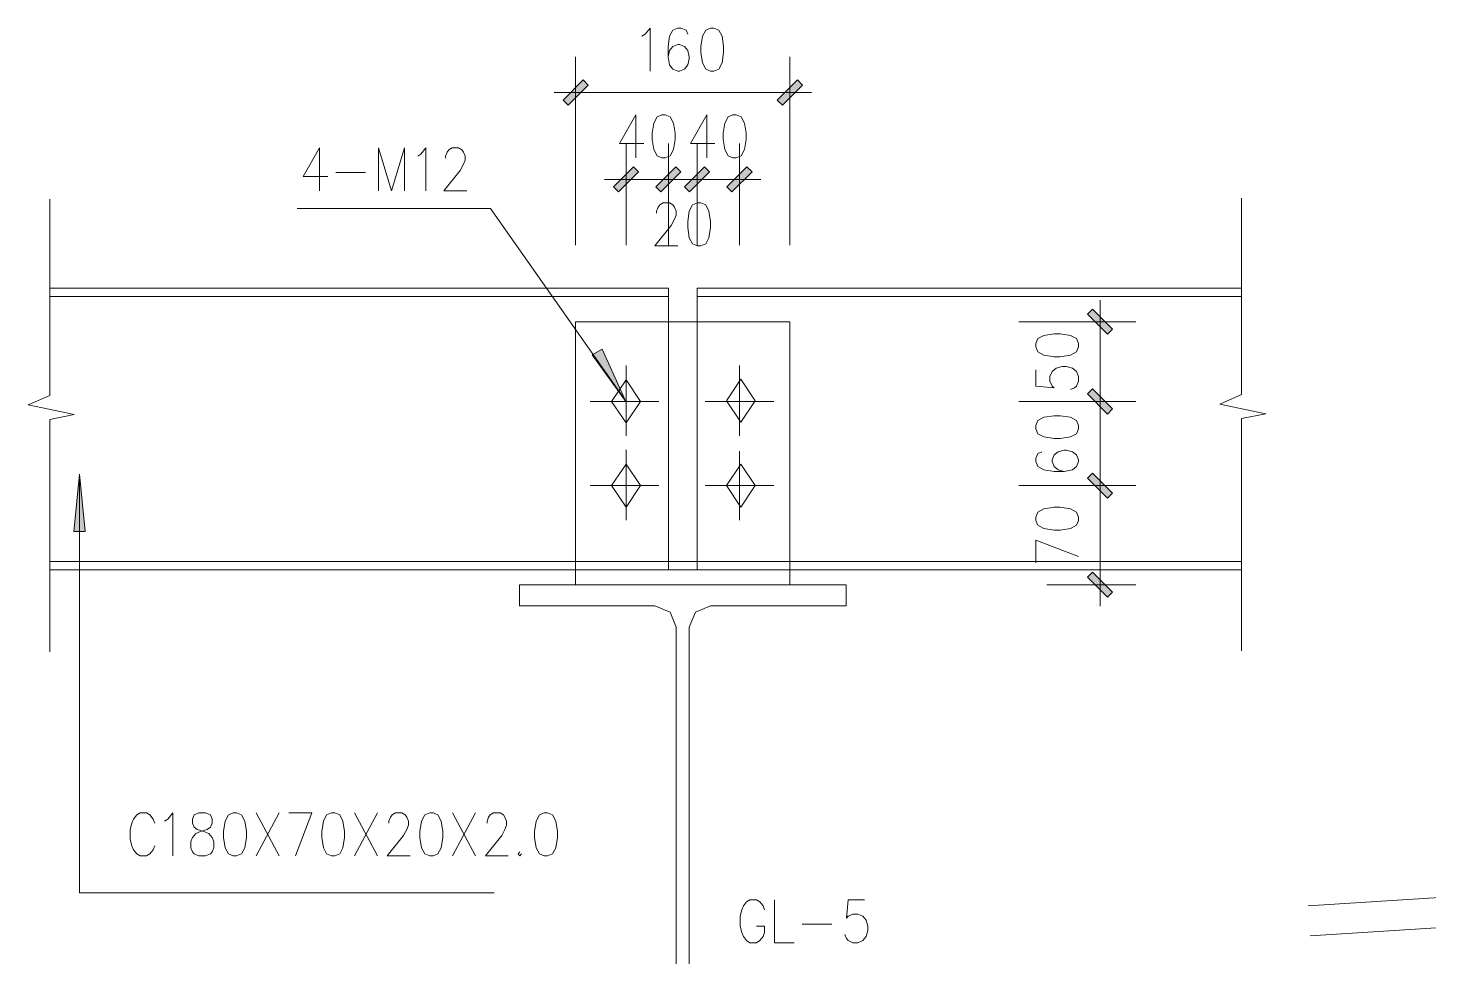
# Model space of a CAD drawing. Header units: millimetres. Extents: x 0 to 586, y 0 to 414.
# Drawn here: x 377.2 to 473.7, y 156.7 to 220.6 of the extents above; entities that cross this region are included whole.
import ezdxf

# ---------------------------------------------------------------- set-up
doc = ezdxf.new("R2010")
doc.units = ezdxf.units.MM

msp = doc.modelspace()

# ---------------------------------------------------------------- hatches: boundary and pattern name
h = msp.add_hatch(color=0)
h.dxf.hatch_style = 2
h.paths.add_polyline_path([(415.459333, 217.057111), (415.805056, 216.707861), (414.425694, 215.3285), (414.076444, 215.67775)])
h = msp.add_hatch(color=0)
h.dxf.hatch_style = 2
h.paths.add_polyline_path([(429.175333, 215.3285), (428.826083, 215.67775), (430.205444, 217.057111), (430.554694, 216.707861)])
h = msp.add_hatch(color=0)
h.dxf.hatch_style = 2
h.paths.add_polyline_path([(417.897028, 209.355972), (417.547778, 209.705222), (418.927139, 211.084583), (419.276389, 210.735333)])
h = msp.add_hatch(color=0)
h.dxf.hatch_style = 2
h.paths.add_polyline_path([(421.848139, 211.084583), (422.193861, 210.735333), (420.8145, 209.355972), (420.46525, 209.705222)])
h = msp.add_hatch(color=0)
h.dxf.hatch_style = 2
h.paths.add_polyline_path([(420.8145, 209.355972), (420.46525, 209.705222), (421.848139, 211.084583), (422.193861, 210.735333)])
h = msp.add_hatch(color=0)
h.dxf.hatch_style = 2
h.paths.add_polyline_path([(422.786528, 209.355972), (422.437278, 209.705222), (423.816639, 211.084583), (424.165889, 210.735333)])
h = msp.add_hatch(color=0)
h.dxf.hatch_style = 2
h.paths.add_polyline_path([(423.816639, 211.084583), (424.165889, 210.735333), (422.786528, 209.355972), (422.437278, 209.705222)])
h = msp.add_hatch(color=0)
h.dxf.hatch_style = 2
h.paths.add_polyline_path([(426.737639, 211.084583), (427.086889, 210.735333), (425.704, 209.355972), (425.35475, 209.705222)])
h = msp.add_hatch(color=0)
h.dxf.hatch_style = 2
h.paths.add_polyline_path([(450.18325, 200.938694), (450.5325, 201.287944), (451.911861, 199.905056), (451.562611, 199.559333)])
h = msp.add_hatch(color=0)
h.dxf.hatch_style = 2
h.paths.add_polyline_path([(418.4015, 194.937944), (416.076694, 198.148222), (416.757556, 198.546861)])
h = msp.add_hatch(color=0)
h.dxf.hatch_style = 2
h.paths.add_polyline_path([(451.911861, 194.422889), (451.562611, 194.073639), (450.18325, 195.453), (450.5325, 195.80225)])
h = msp.add_hatch(color=0)
h.dxf.hatch_style = 2
h.paths.add_polyline_path([(450.18325, 195.453), (450.5325, 195.80225), (451.911861, 194.422889), (451.562611, 194.073639)])
h = msp.add_hatch(color=0)
h.dxf.hatch_style = 2
h.paths.add_polyline_path([(451.911861, 188.633806), (451.562611, 188.284556), (450.18325, 189.663917), (450.5325, 190.013167)])
h = msp.add_hatch(color=0)
h.dxf.hatch_style = 2
h.paths.add_polyline_path([(451.911861, 188.633806), (451.562611, 188.284556), (450.18325, 189.663917), (450.5325, 190.013167)])
h = msp.add_hatch(color=0)
h.dxf.hatch_style = 2
h.paths.add_polyline_path([(380.791861, 189.935556), (381.186972, 185.9915), (380.39675, 185.9915)])
h = msp.add_hatch(color=0)
h.dxf.hatch_style = 2
h.paths.add_polyline_path([(450.18325, 182.84825), (450.5325, 183.1975), (451.911861, 181.814611), (451.562611, 181.465361)])

# ---------------------------------------------------------------- linework, layer by layer
at = {"color": 0, "lineweight": 0}
for points in [[(419.498639, 220.066306), (419.724417, 220.207417), (420.063083, 220.63075), (420.063083, 217.670944)], [(422.656, 220.207417), (422.543111, 220.489639), (422.204444, 220.63075), (421.978667, 220.63075), (421.64, 220.489639), (421.414222, 220.066306), (421.301333, 219.36075), (421.301333, 218.658722), (421.414222, 218.094278), (421.64, 217.812056), (421.978667, 217.670944), (422.091556, 217.670944), (422.430222, 217.812056), (422.656, 218.094278), (422.768889, 218.517611), (422.768889, 218.658722), (422.656, 219.082056), (422.430222, 219.36075), (422.091556, 219.501861), (421.978667, 219.501861), (421.64, 219.36075), (421.414222, 219.082056), (421.301333, 218.658722)], [(414.94075, 205.687083), (414.94075, 218.658722)], [(429.690389, 205.687083), (429.690389, 218.658722)], [(416.422417, 216.192806), (413.462611, 216.192806)], [(414.951333, 216.192806), (429.679806, 216.192806)], [(428.21225, 216.192806), (431.168528, 216.192806)], [(419.082361, 214.658222), (417.957, 212.686194), (419.646806, 212.686194)], [(419.082361, 214.658222), (419.082361, 211.698417)], [(423.971861, 214.658222), (422.8465, 212.686194), (424.536306, 212.686194)], [(423.971861, 214.658222), (423.971861, 211.698417)], [(397.308917, 212.382806), (396.183556, 210.410778), (397.873361, 210.410778)], [(397.308917, 212.382806), (397.308917, 209.423)], [(401.365861, 209.423), (401.365861, 212.382806), (402.268972, 209.423), (403.168556, 212.382806), (403.168556, 209.423)], [(404.071667, 211.818361), (404.293917, 211.959472), (404.632583, 212.382806), (404.632583, 209.423)], [(405.98725, 211.67725), (405.98725, 211.818361), (406.100139, 212.100583), (406.2095, 212.241694), (406.435278, 212.382806), (406.886833, 212.382806), (407.112611, 212.241694), (407.2255, 212.100583), (407.338389, 211.818361), (407.338389, 211.536139), (407.2255, 211.253917), (406.999722, 210.830583), (405.874361, 209.423), (407.451278, 209.423)], [(418.412083, 205.687083), (418.412083, 212.686194)], [(421.329556, 205.687083), (421.329556, 212.686194)], [(421.329556, 205.687083), (421.329556, 212.686194)], [(423.301583, 205.687083), (423.301583, 212.686194)], [(423.301583, 205.687083), (423.301583, 212.686194)], [(426.219056, 205.687083), (426.219056, 212.686194)], [(398.437806, 210.689472), (400.466278, 210.689472)], [(416.933944, 210.220278), (419.890222, 210.220278)], [(418.4015, 210.220278), (418.390917, 210.220278)], [(418.412083, 210.220278), (421.329556, 210.220278)], [(422.811222, 210.220278), (419.851417, 210.220278)], [(419.851417, 210.220278), (422.811222, 210.220278)], [(421.3225, 210.220278), (421.311917, 210.220278)], [(423.301583, 210.220278), (421.329556, 210.220278)], [(421.340139, 210.220278), (421.350722, 210.220278)], [(421.823444, 210.220278), (424.779722, 210.220278)], [(424.779722, 210.220278), (421.823444, 210.220278)], [(426.219056, 210.220278), (423.301583, 210.220278)], [(423.312167, 210.220278), (423.32275, 210.220278)], [(427.700722, 210.220278), (424.740917, 210.220278)], [(426.229639, 210.220278), (426.240222, 210.220278)], [(378.735167, 195.350694), (378.735167, 208.862083)], [(420.514639, 207.895472), (420.514639, 208.033056), (420.627528, 208.315278), (420.740417, 208.456389), (420.962667, 208.5975), (421.414222, 208.5975), (421.64, 208.456389), (421.752889, 208.315278), (421.865778, 208.033056), (421.865778, 207.754361), (421.752889, 207.472139), (421.527111, 207.048806), (420.40175, 205.641222), (421.978667, 205.641222)], [(460.78775, 195.414194), (460.78775, 208.925583)], [(418.412083, 194.937944), (409.077583, 208.223556), (395.76375, 208.223556)], [(378.735167, 202.730806), (421.329556, 202.730806)], [(421.329556, 202.730806), (421.329556, 183.35625)], [(460.78775, 202.730806), (423.301583, 202.730806)], [(423.301583, 202.730806), (423.301583, 183.35625)], [(378.735167, 202.169889), (421.329556, 202.169889)], [(460.78775, 202.169889), (423.301583, 202.169889)], [(451.047556, 201.901778), (451.047556, 198.941972)], [(414.94075, 200.423639), (429.690389, 200.423639)], [(414.94075, 200.423639), (414.94075, 182.329667)], [(429.690389, 200.423639), (429.690389, 182.329667)], [(445.448972, 200.423639), (453.513472, 200.423639)], [(451.047556, 200.430694), (451.047556, 200.441278)], [(451.047556, 194.937944), (451.047556, 200.423639)], [(418.412083, 192.570806), (418.412083, 197.403861)], [(426.219056, 192.570806), (426.219056, 197.403861)], [(446.613139, 197.118111), (446.613139, 195.989222), (447.879611, 195.876333), (447.7385, 195.989222), (447.597389, 196.327889), (447.597389, 196.666556), (447.7385, 197.005222), (448.020722, 197.231), (448.444056, 197.343889), (448.72275, 197.343889), (449.146083, 197.231), (449.428306, 197.005222), (449.569417, 196.666556), (449.569417, 196.327889), (449.428306, 195.989222), (449.287194, 195.876333), (449.004972, 195.763444)], [(451.047556, 193.459806), (451.047556, 196.416083)], [(451.047556, 196.416083), (451.047556, 193.459806)], [(378.735167, 195.350694), (377.242917, 194.698056)], [(415.946167, 194.937944), (420.680444, 194.937944)], [(423.855444, 194.937944), (428.586194, 194.937944)], [(445.448972, 194.937944), (453.513472, 194.937944)], [(447.378667, 194.937944), (453.513472, 194.937944)], [(451.047556, 194.948528), (451.047556, 194.959111)], [(451.047556, 189.148861), (451.047556, 194.937944)], [(460.78775, 195.414194), (459.2955, 194.761556)], [(377.242917, 194.698056), (380.414389, 194.031306)], [(380.414389, 194.031306), (378.735167, 193.70675)], [(459.2955, 194.761556), (462.463444, 194.094806)], [(462.463444, 194.094806), (460.78775, 193.77025)], [(378.735167, 177.718861), (378.735167, 193.70675)], [(460.78775, 177.778833), (460.78775, 193.77025)], [(418.412083, 186.781722), (418.412083, 191.614778)], [(426.219056, 186.781722), (426.219056, 191.516)], [(447.032944, 191.480722), (446.75425, 191.367833), (446.613139, 191.029167), (446.613139, 190.803389), (446.75425, 190.46825), (447.174056, 190.242472), (447.879611, 190.129583), (448.585167, 190.129583), (449.146083, 190.242472), (449.428306, 190.46825), (449.569417, 190.803389), (449.569417, 190.916278), (449.428306, 191.254944), (449.146083, 191.480722), (448.72275, 191.593611), (448.585167, 191.593611), (448.161833, 191.480722), (447.879611, 191.254944), (447.7385, 190.916278), (447.7385, 190.803389), (447.879611, 190.46825), (448.161833, 190.242472), (448.585167, 190.129583)], [(451.047556, 187.670722), (451.047556, 190.627)], [(451.047556, 187.670722), (451.047556, 190.627)], [(380.791861, 189.935556), (380.791861, 161.138306), (409.338639, 161.138306)], [(415.946167, 189.148861), (420.680444, 189.148861)], [(423.855444, 189.148861), (428.586194, 189.148861)], [(445.448972, 189.148861), (453.513472, 189.148861)], [(445.448972, 189.148861), (453.513472, 189.148861)], [(451.047556, 182.34025), (451.047556, 189.138278)], [(446.613139, 183.825444), (446.613139, 185.402361), (449.569417, 184.277)], [(378.735167, 183.917167), (422.317333, 183.917167)], [(378.735167, 183.35625), (422.317333, 183.35625)], [(460.78775, 183.917167), (422.317333, 183.917167)], [(460.78775, 183.35625), (422.317333, 183.35625)], [(451.047556, 183.811333), (451.047556, 180.851528)], [(411.077833, 182.329667), (433.556833, 182.329667)], [(411.077833, 180.869167), (411.077833, 182.329667)], [(411.077833, 180.869167), (411.077833, 182.329667)], [(433.556833, 182.329667), (433.556833, 180.869167)], [(447.378667, 182.329667), (453.513472, 182.329667)], [(420.405278, 180.869167), (411.077833, 180.869167)], [(421.865778, 179.408667), (421.438917, 180.442306), (420.405278, 180.869167)], [(424.225861, 180.869167), (423.19575, 180.442306), (422.765361, 179.408667)], [(433.556833, 180.869167), (424.225861, 180.869167)], [(421.865778, 151.426333), (421.865778, 179.408667)], [(422.765361, 179.408667), (422.765361, 151.426333)], [(385.967111, 165.921972), (385.854222, 166.204194), (385.631972, 166.486417), (385.406194, 166.627528), (384.954639, 166.627528), (384.728861, 166.486417), (384.503083, 166.204194), (384.390194, 165.921972), (384.277306, 165.498639), (384.277306, 164.796611), (384.390194, 164.373278), (384.503083, 164.091056), (384.728861, 163.808833), (384.954639, 163.667722), (385.406194, 163.667722), (385.631972, 163.808833), (385.854222, 164.091056), (385.967111, 164.373278)], [(386.644444, 166.063083), (386.870222, 166.204194), (387.208889, 166.627528), (387.208889, 163.667722)], [(392.955639, 163.667722), (394.532556, 166.627528)], [(392.955639, 166.627528), (394.532556, 163.667722)], [(395.206361, 166.627528), (396.786806, 166.627528), (395.657917, 163.667722)], [(399.714861, 163.667722), (401.291778, 166.627528)], [(399.714861, 166.627528), (401.291778, 163.667722)], [(402.082, 165.921972), (402.082, 166.063083), (402.194889, 166.345306), (402.307778, 166.486417), (402.533556, 166.627528), (402.981583, 166.627528), (403.207361, 166.486417), (403.32025, 166.345306), (403.433139, 166.063083), (403.433139, 165.780861), (403.32025, 165.498639), (403.094472, 165.078833), (401.969111, 163.667722), (403.546028, 163.667722)], [(406.474083, 163.667722), (408.054528, 166.627528)], [(406.474083, 166.627528), (408.054528, 163.667722)], [(408.841222, 165.921972), (408.841222, 166.063083), (408.954111, 166.345306), (409.067, 166.486417), (409.292778, 166.627528), (409.744333, 166.627528), (409.970111, 166.486417), (410.079472, 166.345306), (410.192361, 166.063083), (410.192361, 165.780861), (410.079472, 165.498639), (409.857222, 165.078833), (408.728333, 163.667722), (410.30525, 163.667722)], [(411.095472, 163.949944), (410.982583, 163.808833), (411.095472, 163.667722), (411.208361, 163.808833)], [(521.394972, 163.791194), (465.380917, 160.231667)], [(521.529028, 161.723917), (465.511444, 158.164389)], [(427.954722, 159.9565), (427.841833, 160.235194), (427.616056, 160.517417), (427.390278, 160.658528), (426.938722, 160.658528), (426.712944, 160.517417), (426.487167, 160.235194), (426.377806, 159.9565), (426.264917, 159.533167), (426.264917, 158.827611), (426.377806, 158.404278), (426.487167, 158.125583), (426.712944, 157.843361), (426.938722, 157.70225), (427.390278, 157.70225), (427.616056, 157.843361), (427.841833, 158.125583), (427.954722, 158.404278), (427.954722, 158.827611), (427.390278, 158.827611)], [(428.628528, 160.658528), (428.628528, 157.70225), (429.983194, 157.70225)], [(434.826833, 160.658528), (433.701472, 160.658528), (433.588583, 159.392056), (433.701472, 159.533167), (434.036611, 159.674278), (434.375278, 159.674278), (434.713944, 159.533167), (434.939722, 159.250944), (435.052611, 158.827611), (435.052611, 158.545389), (434.939722, 158.125583), (434.713944, 157.843361), (434.375278, 157.70225), (434.036611, 157.70225), (433.701472, 157.843361), (433.588583, 157.984472), (433.475694, 158.266694)], [(430.544111, 158.968722), (432.572583, 158.968722)]]:
    msp.add_lwpolyline(points, dxfattribs=at)
for points in [[(424.232917, 220.63075), (423.89425, 220.489639), (423.668472, 220.066306), (423.555583, 219.36075), (423.555583, 218.940944), (423.668472, 218.235389), (423.89425, 217.812056), (424.232917, 217.670944), (424.458694, 217.670944), (424.793833, 217.812056), (425.019611, 218.235389), (425.1325, 218.940944), (425.1325, 219.36075), (425.019611, 220.066306), (424.793833, 220.489639), (424.458694, 220.63075)], [(415.459333, 217.057111), (415.805056, 216.707861), (414.425694, 215.3285), (414.076444, 215.67775)], [(429.175333, 215.3285), (428.826083, 215.67775), (430.205444, 217.057111), (430.554694, 216.707861)], [(420.885056, 214.658222), (420.546389, 214.517111), (420.320611, 214.093778), (420.207722, 213.388222), (420.207722, 212.968417), (420.320611, 212.262861), (420.546389, 211.839528), (420.885056, 211.698417), (421.110833, 211.698417), (421.4495, 211.839528), (421.675278, 212.262861), (421.788167, 212.968417), (421.788167, 213.388222), (421.675278, 214.093778), (421.4495, 214.517111), (421.110833, 214.658222)], [(425.774556, 214.658222), (425.435889, 214.517111), (425.213639, 214.093778), (425.10075, 213.388222), (425.10075, 212.968417), (425.213639, 212.262861), (425.435889, 211.839528), (425.774556, 211.698417), (426.000333, 211.698417), (426.339, 211.839528), (426.564778, 212.262861), (426.677667, 212.968417), (426.677667, 213.388222), (426.564778, 214.093778), (426.339, 214.517111), (426.000333, 214.658222)], [(417.897028, 209.355972), (417.547778, 209.705222), (418.927139, 211.084583), (419.276389, 210.735333)], [(421.848139, 211.084583), (422.193861, 210.735333), (420.8145, 209.355972), (420.46525, 209.705222)], [(420.8145, 209.355972), (420.46525, 209.705222), (421.848139, 211.084583), (422.193861, 210.735333)], [(422.786528, 209.355972), (422.437278, 209.705222), (423.816639, 211.084583), (424.165889, 210.735333)], [(423.816639, 211.084583), (424.165889, 210.735333), (422.786528, 209.355972), (422.437278, 209.705222)], [(426.737639, 211.084583), (427.086889, 210.735333), (425.704, 209.355972), (425.35475, 209.705222)], [(423.329806, 208.5975), (422.991139, 208.456389), (422.768889, 208.033056), (422.656, 207.331028), (422.656, 206.907694), (422.768889, 206.202139), (422.991139, 205.782333), (423.329806, 205.641222), (423.555583, 205.641222), (423.89425, 205.782333), (424.120028, 206.202139), (424.232917, 206.907694), (424.232917, 207.331028), (424.120028, 208.033056), (423.89425, 208.456389), (423.555583, 208.5975)], [(450.18325, 200.938694), (450.5325, 201.287944), (451.911861, 199.905056), (451.562611, 199.559333)], [(446.613139, 198.695028), (446.75425, 198.356361), (447.174056, 198.130583), (447.879611, 198.017694), (448.302944, 198.017694), (449.004972, 198.130583), (449.428306, 198.356361), (449.569417, 198.695028), (449.569417, 198.920806), (449.428306, 199.259472), (449.004972, 199.481722), (448.302944, 199.594611), (447.879611, 199.594611), (447.174056, 199.481722), (446.75425, 199.259472), (446.613139, 198.920806)], [(418.4015, 194.937944), (416.076694, 198.148222), (416.757556, 198.546861)], [(417.41725, 194.937944), (418.412083, 196.416083), (419.406917, 194.937944), (418.412083, 193.459806)], [(425.326528, 194.987333), (426.317833, 196.465472), (427.312667, 194.987333), (426.317833, 193.509194)], [(451.911861, 194.422889), (451.562611, 194.073639), (450.18325, 195.453), (450.5325, 195.80225)], [(450.18325, 195.453), (450.5325, 195.80225), (451.911861, 194.422889), (451.562611, 194.073639)], [(446.613139, 193.057639), (446.75425, 192.718972), (447.174056, 192.493194), (447.879611, 192.383833), (448.302944, 192.383833), (449.004972, 192.493194), (449.428306, 192.718972), (449.569417, 193.057639), (449.569417, 193.283417), (449.428306, 193.622083), (449.004972, 193.847861), (448.302944, 193.96075), (447.879611, 193.96075), (447.174056, 193.847861), (446.75425, 193.622083), (446.613139, 193.283417)], [(417.41725, 189.148861), (418.412083, 190.627), (419.406917, 189.148861), (418.412083, 187.670722)], [(425.326528, 189.148861), (426.317833, 190.627), (427.312667, 189.148861), (426.317833, 187.670722)], [(451.911861, 188.633806), (451.562611, 188.284556), (450.18325, 189.663917), (450.5325, 190.013167)], [(451.911861, 188.633806), (451.562611, 188.284556), (450.18325, 189.663917), (450.5325, 190.013167)], [(380.791861, 189.935556), (381.186972, 185.9915), (380.39675, 185.9915)], [(446.613139, 186.7535), (446.75425, 186.418361), (447.174056, 186.192583), (447.879611, 186.079694), (448.302944, 186.079694), (449.004972, 186.192583), (449.428306, 186.418361), (449.569417, 186.7535), (449.569417, 186.979278), (449.428306, 187.317944), (449.004972, 187.543722), (448.302944, 187.656611), (447.879611, 187.656611), (447.174056, 187.543722), (446.75425, 187.317944), (446.613139, 186.979278)], [(450.18325, 182.84825), (450.5325, 183.1975), (451.911861, 181.814611), (451.562611, 181.465361)], [(389.011583, 166.627528), (388.672917, 166.486417), (388.560028, 166.204194), (388.560028, 165.921972), (388.672917, 165.63975), (388.898694, 165.498639), (389.35025, 165.357528), (389.685389, 165.216417), (389.911167, 164.937722), (390.024056, 164.6555), (390.024056, 164.232167), (389.911167, 163.949944), (389.798278, 163.808833), (389.463139, 163.667722), (389.011583, 163.667722), (388.672917, 163.808833), (388.560028, 163.949944), (388.447139, 164.232167), (388.447139, 164.6555), (388.560028, 164.937722), (388.785806, 165.216417), (389.124472, 165.357528), (389.5725, 165.498639), (389.798278, 165.63975), (389.911167, 165.921972), (389.911167, 166.204194), (389.798278, 166.486417), (389.463139, 166.627528)], [(391.375194, 166.627528), (391.040056, 166.486417), (390.814278, 166.063083), (390.701389, 165.357528), (390.701389, 164.937722), (390.814278, 164.232167), (391.040056, 163.808833), (391.375194, 163.667722), (391.600972, 163.667722), (391.939639, 163.808833), (392.165417, 164.232167), (392.278306, 164.937722), (392.278306, 165.357528), (392.165417, 166.063083), (391.939639, 166.486417), (391.600972, 166.627528)], [(398.137944, 166.627528), (397.799278, 166.486417), (397.5735, 166.063083), (397.460611, 165.357528), (397.460611, 164.937722), (397.5735, 164.232167), (397.799278, 163.808833), (398.137944, 163.667722), (398.363722, 163.667722), (398.702389, 163.808833), (398.924639, 164.232167), (399.037528, 164.937722), (399.037528, 165.357528), (398.924639, 166.063083), (398.702389, 166.486417), (398.363722, 166.627528)], [(404.897167, 166.627528), (404.5585, 166.486417), (404.33625, 166.063083), (404.223361, 165.357528), (404.223361, 164.937722), (404.33625, 164.232167), (404.5585, 163.808833), (404.897167, 163.667722), (405.122944, 163.667722), (405.461611, 163.808833), (405.687389, 164.232167), (405.800278, 164.937722), (405.800278, 165.357528), (405.687389, 166.063083), (405.461611, 166.486417), (405.122944, 166.627528)], [(412.785278, 166.627528), (412.446611, 166.486417), (412.220833, 166.063083), (412.107944, 165.357528), (412.107944, 164.937722), (412.220833, 164.232167), (412.446611, 163.808833), (412.785278, 163.667722), (413.011056, 163.667722), (413.349722, 163.808833), (413.5755, 164.232167), (413.688389, 164.937722), (413.688389, 165.357528), (413.5755, 166.063083), (413.349722, 166.486417), (413.011056, 166.627528)]]:
    msp.add_lwpolyline(points, close=True, dxfattribs=at)

doc.saveas('drawing.dxf')
